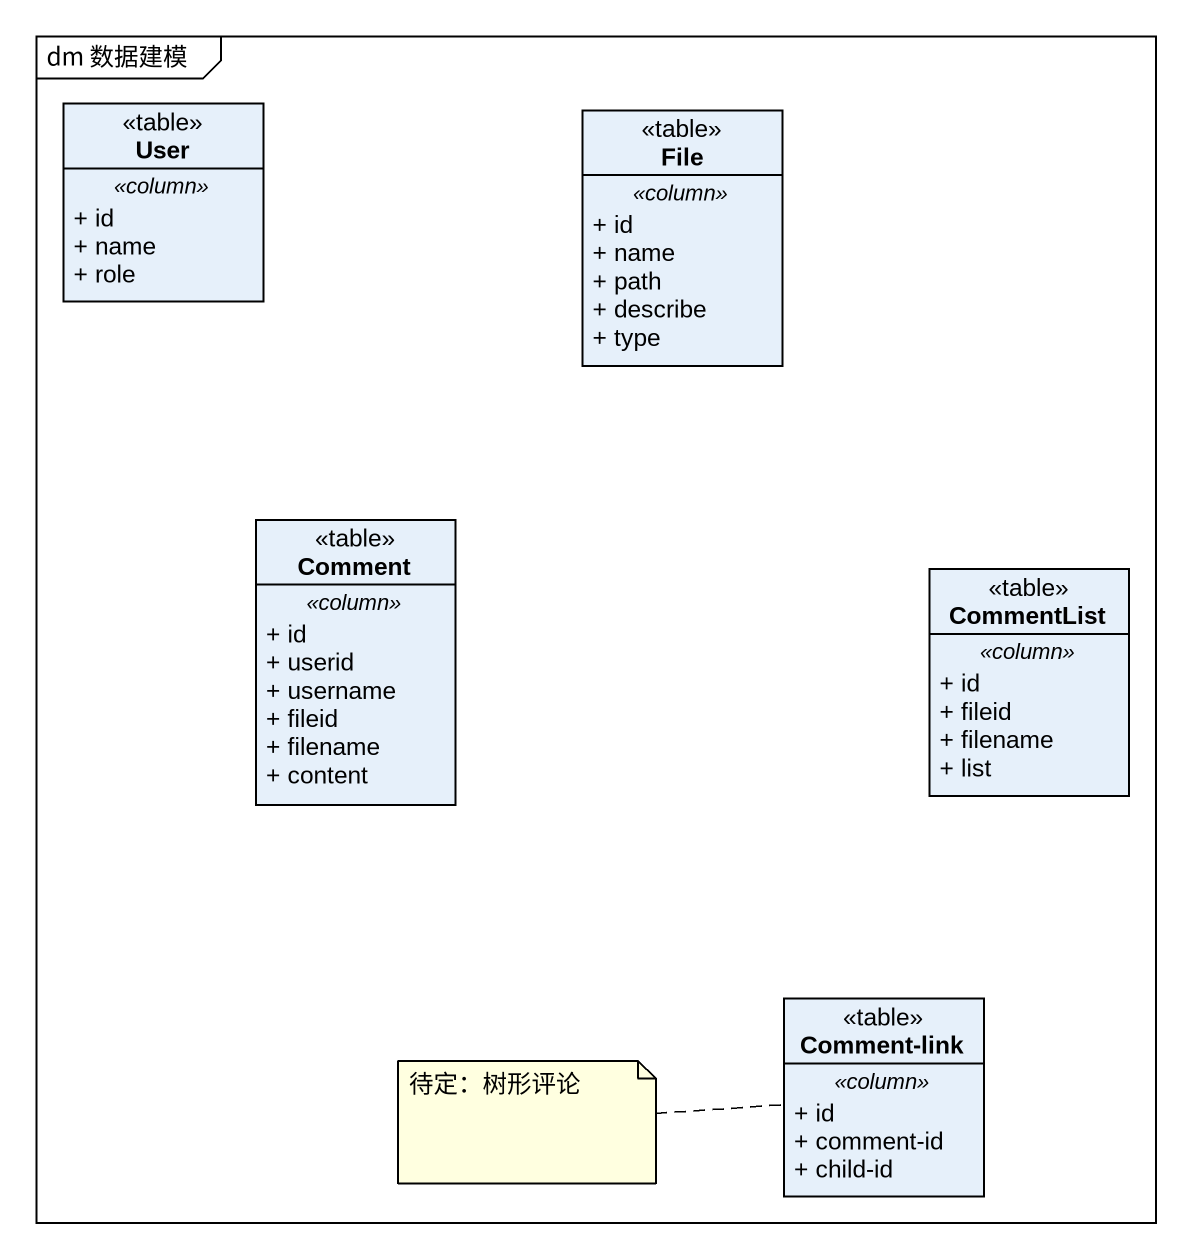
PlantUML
@startuml
mainframe dm 数据建模
hide circle
hide empty members
skinparam classAttributeIconSize 0
class User <<table>> {
  .. <<column>> ..
  + id
  + name
  + role
}
class "File" as File_ <<table>> {
  .. <<column>> ..
  + id
  + name
  + path
  + describe
  + type
}
class Comment <<table>> {
  .. <<column>> ..
  + id
  + userid
  + username
  + fileid
  + filename
  + content
}
class CommentList <<table>> {
  .. <<column>> ..
  + id
  + fileid
  + filename
  + list
}
class "Comment-link" as Comment_link <<table>> {
  .. <<column>> ..
  + id
  + comment-id
  + child-id
}
note left of Comment_link : 待定：树形评论
@enduml
